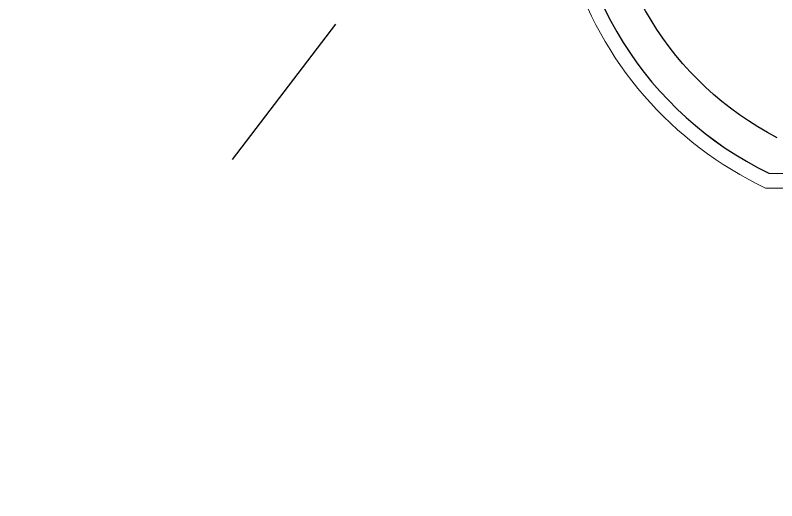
# Model space of a CAD drawing. Header units: millimetres. Extents: x 62878 to 70819, y -67946 to -61850.
# Drawn here: x 64632 to 65277, y -67646 to -67235 of the extents above; entities that cross this region are included whole.
import ezdxf

# ---------------------------------------------------------------- set-up
doc = ezdxf.new("R2010")
doc.units = ezdxf.units.MM
doc.layers.add('GOR-3', color=1, linetype='Continuous', lineweight=30)
doc.layers.add('PREKAST CEP.KAP-yeni', color=61, linetype='Continuous', lineweight=20)

msp = doc.modelspace()

# ---------------------------------------------------------------- linework, layer by layer
msp.add_line((64816.23, -67357.37), (64903.8, -67242.8))
msp.add_lwpolyline([(68896.02, -63031.44), (69030.26, -63071.18), (69185.28, -62547.65), (68893, -62461.11, 1.044368), (68063.2, -62298.73, 0.204375), (63106.96, -62494.78, 0.353953), (62932.94, -62997.83), (63753.18, -65779.6), (64154.95, -67142.15), (65336.72, -66792.62), (65336.7, -66829.11), (65270.54, -66829.07, 0.626789), (65270.2, -67369.07), (65531.84, -67369.23, 0.926242), (66130.09, -67369.61), (66391.73, -67369.77, 0.626743), (66392.07, -66829.77), (66326.15, -66829.73), (66326.17, -66793.24), (67506.16, -67144.13), (68467.02, -63899.09), (68625.2, -63946.04), (68896.02, -63031.42)], format="xyb")
at = {"layer": 'GOR-3'}
msp.add_lwpolyline([(65277.29, -67339.08, -0.609612), (65277.59, -66859.08)], format="xyb", dxfattribs=at)
msp.add_arc((65401.13, -67099.15), 300, 115.80626, 244.12239, dxfattribs=at)
at = {"layer": 'PREKAST CEP.KAP-yeni'}
msp.add_line((65267.33, -67381.67), (65625.96, -67381.89), dxfattribs=at)
msp.add_arc((65401.13, -67099.15), 312.6, 149.26887, 244.65737, dxfattribs=at)

doc.saveas('drawing.dxf')
